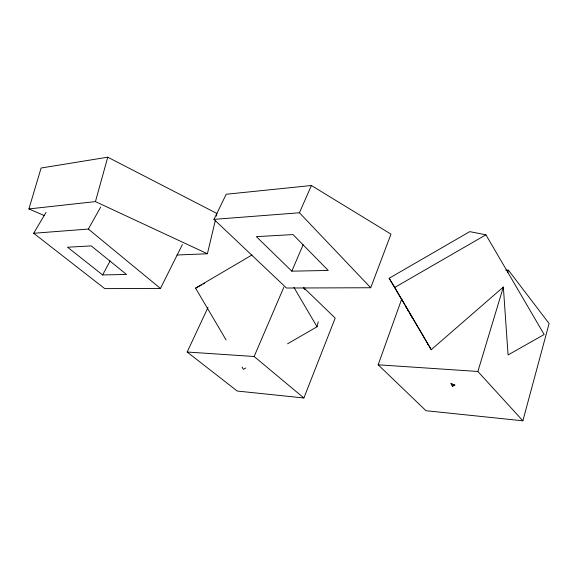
<?xml version="1.0" encoding="UTF-8"?>
<svg xmlns="http://www.w3.org/2000/svg" width="578" height="578" viewBox="0 0 578 578"><rect width="100%" height="100%" fill="white"/><g stroke="black" fill="none" stroke-linecap="round" stroke-linejoin="round"><path stroke-width="0.87" d="M176.991 254.999L207.401 253.764L215.312 220.514M216.353 216.136L216.974 213.513L107.761 157.194L41.11 168.01L28.9 208.933L44.571 215.681M287.591 343.794L317.047 326.765L318.247 321.823M402.787 301.506L389.167 278.264L469.755 231.634L485.91 234.805L544.158 334.525L508.076 354.943L503.351 287.035L431.246 349.704L401.602 299.339L378.164 364.797L425.972 410.705L522.873 420.806L549.1 323.521L508.445 270.164L505.793 270.208M28.9 208.933L95.435 201.606L107.761 157.194M522.873 420.806L477.876 371.473L503.351 287.035M507.686 272.679L508.445 270.164M370.708 287.743L390.988 234.141L311.398 185.509L226.229 194.251L213.968 219.365L286.478 288.025L370.708 287.743L299.44 212.776L213.968 219.365M207.979 307.482L187.171 352.024L237.218 391.039L303.884 397.982L335.197 318.095L303.681 287.62M291.839 271.169L328.253 270.439L293.024 234.581L256.35 236.64L291.839 271.169L303.147 244.74M187.171 352.024L254.139 356.503L283.87 287.15M299.44 212.776L311.398 185.509M46.045 212.372L33.676 233.274L104.748 288.624L160.453 288.444L182.402 244.523M102.624 274.94L126.524 274.463L91.237 245.896L67.554 247.225L102.624 274.94L110.196 260.851M33.676 233.274L88.347 229.054L100.688 207.047M226.092 339.951L195.574 288.14L252.001 254.977M245.722 367.991L243.396 369.335L242.03 367.016M389.167 278.264L394.76 287.439L485.91 234.805M452.675 386.285L454.843 385.056L451.035 383.481L452.675 386.285L451.035 383.481M195.574 288.14L201.657 284.875M203.181 284.051L204.699 283.234M452.271 385.598L454.843 385.056M378.164 364.797L477.876 371.473M95.435 201.606L207.401 253.764M88.347 229.054L160.453 288.444M254.139 356.503L303.884 397.982M303.855 288.017L304.765 289.571M293.935 287.418L317.047 326.765M394.76 287.439L431.246 349.704M405.966 306.925L406.869 308.479M407.779 310.025L408.689 311.578M410.048 313.897L410.958 315.451M411.861 316.997L412.771 318.55M427.301 343.339L428.204 344.885"/></g></svg>
